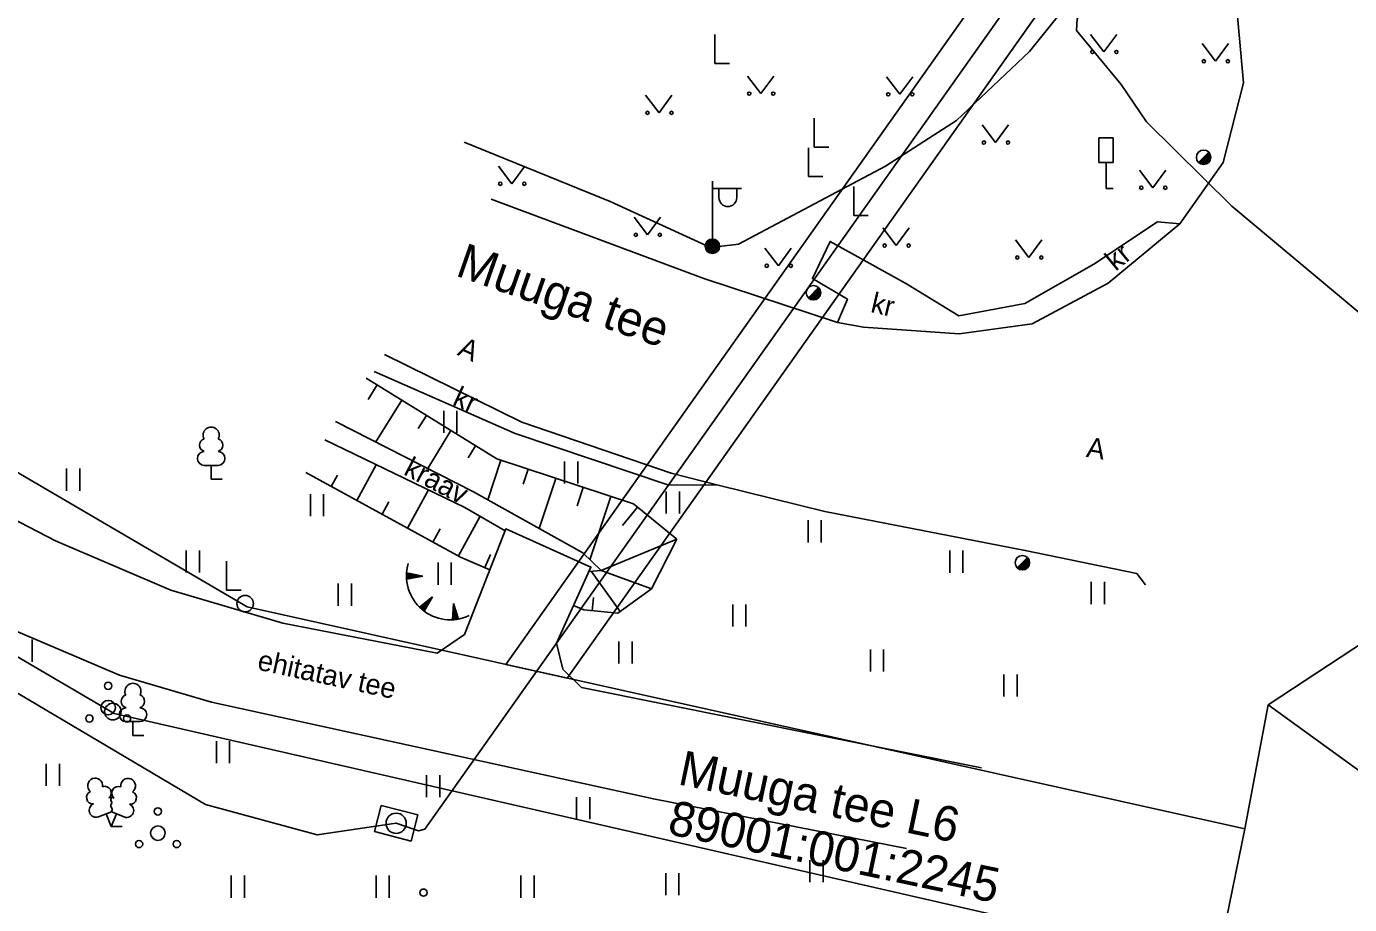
# Model space of a CAD drawing. Extents: x 552509 to 552614, y 6594677 to 6594825.
# Drawn here: x 552532.03 to 552577.7, y 6594728.33 to 6594758.63 of the extents above; entities that cross this region are included whole.
import ezdxf

# ---------------------------------------------------------------- set-up
doc = ezdxf.new("R2010")
doc.units = 0
for name, color, linetype in [('HALJASTUS', 7, 'Continuous'), ('KASUTUSALA', 7, 'Continuous'), ('KPKAABEL', 7, 'Continuous'), ('LIIKLUS', 7, 'Continuous'), ('MPKAABEL', 7, 'Continuous'), ('PIIR', 7, 'Continuous'), ('PIIRIMLEITUD', 7, 'Continuous'), ('POST', 7, 'Continuous'), ('PR_SIDE', 7, 'Continuous'), ('PUU', 7, 'Continuous'), ('RELJEEF', 7, 'Continuous'), ('TEE', 7, 'Continuous'), ('VEEKOGU', 7, 'Continuous')]:
    doc.layers.add(name, color=color, linetype=linetype)

msp = doc.modelspace()

# ---------------------------------------------------------------- linework, layer by layer
at = {"layer": 'HALJASTUS'}
for p, q in [((552555.788, 6594758.357), (552555.788, 6594757.357)), ((552568.756, 6594758.36), (552569.219, 6594757.754)), ((552569.219, 6594757.754), (552569.665, 6594758.36)), ((552572.604, 6594758.041), (552573.067, 6594757.434)), ((552573.067, 6594757.434), (552573.513, 6594758.041)), ((552555.788, 6594757.357), (552556.288, 6594757.357)), ((552556.911, 6594756.923), (552557.375, 6594756.316)), ((552557.375, 6594756.316), (552557.82, 6594756.923)), ((552561.71, 6594756.9), (552562.173, 6594756.293)), ((552562.173, 6594756.293), (552562.619, 6594756.9)), ((552553.399, 6594756.26), (552553.863, 6594755.654)), ((552553.863, 6594755.654), (552554.308, 6594756.26)), ((552559.217, 6594755.469), (552559.217, 6594754.469)), ((552565.013, 6594755.235), (552565.476, 6594754.628)), ((552565.476, 6594754.628), (552565.922, 6594755.235)), ((552559.015, 6594754.451), (552559.015, 6594753.451)), ((552559.217, 6594754.469), (552559.717, 6594754.469)), ((552548.318, 6594753.812), (552548.781, 6594753.205)), ((552548.781, 6594753.205), (552549.227, 6594753.812)), ((552559.015, 6594753.451), (552559.515, 6594753.451)), ((552570.443, 6594753.675), (552570.906, 6594753.068)), ((552570.906, 6594753.068), (552571.352, 6594753.675)), ((552560.585, 6594753.112), (552560.585, 6594752.112)), ((552552.997, 6594752.05), (552553.46, 6594751.443)), ((552553.46, 6594751.443), (552553.906, 6594752.05)), ((552560.585, 6594752.112), (552561.085, 6594752.112)), ((552561.585, 6594751.679), (552562.048, 6594751.073)), ((552562.048, 6594751.073), (552562.494, 6594751.679)), ((552566.163, 6594751.268), (552566.627, 6594750.661)), ((552566.627, 6594750.661), (552567.072, 6594751.268)), ((552557.518, 6594750.983), (552557.981, 6594750.376)), ((552557.981, 6594750.376), (552558.427, 6594750.983)), ((552546.428, 6594745.37), (552546.428, 6594744.608)), ((552546.883, 6594745.37), (552546.883, 6594744.608)), ((552533.411, 6594743.374), (552533.411, 6594742.613)), ((552533.866, 6594743.374), (552533.866, 6594742.613)), ((552550.603, 6594743.624), (552550.603, 6594742.863)), ((552551.058, 6594743.624), (552551.058, 6594742.863)), ((552541.83, 6594742.497), (552541.83, 6594741.736)), ((552542.285, 6594742.497), (552542.285, 6594741.736)), ((552554.108, 6594742.589), (552554.108, 6594741.828)), ((552554.563, 6594742.589), (552554.563, 6594741.828)), ((552559.007, 6594741.59), (552559.007, 6594740.829)), ((552559.462, 6594741.59), (552559.462, 6594740.829)), ((552537.539, 6594740.553), (552537.539, 6594739.792)), ((552537.994, 6594740.553), (552537.994, 6594739.792)), ((552538.934, 6594740.176), (552538.934, 6594739.176)), ((552563.896, 6594740.544), (552563.896, 6594739.783)), ((552564.351, 6594740.544), (552564.351, 6594739.783)), ((552546.234, 6594740.13), (552546.234, 6594739.369)), ((552546.689, 6594740.13), (552546.689, 6594739.369)), ((552542.788, 6594739.405), (552542.788, 6594738.644)), ((552543.243, 6594739.405), (552543.243, 6594738.644)), ((552568.778, 6594739.463), (552568.778, 6594738.702)), ((552569.233, 6594739.463), (552569.233, 6594738.702)), ((552538.934, 6594739.176), (552539.434, 6594739.176)), ((552556.404, 6594738.689), (552556.404, 6594737.928)), ((552556.859, 6594738.689), (552556.859, 6594737.928)), ((552532.228, 6594737.472), (552532.228, 6594736.711)), ((552552.477, 6594737.411), (552552.477, 6594736.65)), ((552552.932, 6594737.411), (552552.932, 6594736.65)), ((552561.157, 6594737.137), (552561.157, 6594736.376)), ((552561.612, 6594737.137), (552561.612, 6594736.376)), ((552565.763, 6594736.271), (552565.763, 6594735.51)), ((552566.218, 6594736.271), (552566.218, 6594735.51)), ((552538.582, 6594733.97), (552538.582, 6594733.209)), ((552539.037, 6594733.97), (552539.037, 6594733.209)), ((552532.712, 6594733.191), (552532.712, 6594732.43)), ((552533.167, 6594733.191), (552533.167, 6594732.43)), ((552545.836, 6594732.8), (552545.836, 6594732.038)), ((552546.291, 6594732.8), (552546.291, 6594732.038)), ((552551.017, 6594732.038), (552551.017, 6594731.277)), ((552551.472, 6594732.038), (552551.472, 6594731.277)), ((552559.07, 6594729.86), (552559.07, 6594729.099)), ((552559.525, 6594729.86), (552559.525, 6594729.099)), ((552539.094, 6594729.327), (552539.094, 6594728.566)), ((552539.549, 6594729.327), (552539.549, 6594728.566)), ((552544.094, 6594729.327), (552544.094, 6594728.566)), ((552544.549, 6594729.327), (552544.549, 6594728.566)), ((552549.094, 6594729.327), (552549.094, 6594728.566)), ((552549.549, 6594729.327), (552549.549, 6594728.566)), ((552554.091, 6594729.409), (552554.091, 6594728.648)), ((552554.546, 6594729.409), (552554.546, 6594728.648))]:
    msp.add_line(p, q, dxfattribs=at)
for centre in [(552568.818, 6594757.754), (552569.647, 6594757.754), (552572.666, 6594757.434), (552573.495, 6594757.434), (552556.974, 6594756.316), (552557.803, 6594756.316), (552561.772, 6594756.293), (552562.601, 6594756.293), (552553.462, 6594755.654), (552554.291, 6594755.654), (552565.075, 6594754.628), (552565.904, 6594754.628), (552548.38, 6594753.205), (552549.209, 6594753.205), (552570.505, 6594753.068), (552571.334, 6594753.068), (552553.059, 6594751.443), (552553.888, 6594751.443), (552561.647, 6594751.073), (552562.476, 6594751.073), (552566.226, 6594750.661), (552567.055, 6594750.661), (552557.58, 6594750.376), (552558.409, 6594750.376)]:
    msp.add_circle(centre, 0.055, dxfattribs=at)
at = {"layer": 'KASUTUSALA'}
msp.add_lwpolyline([(552583.465, 6594775.497), (552579.315, 6594775.497), (552577.921, 6594774.641), (552577.349, 6594773.803), (552550.693, 6594736.143), (552548.576, 6594736.614), (552575.706, 6594774.944), (552576.51, 6594776.122), (552578.75, 6594777.497), (552583.17, 6594777.497), (552583.499, 6594777.596), (552583.67, 6594777.52), (552584.211, 6594775.722)], close=True, dxfattribs=at)
at = {"layer": 'KPKAABEL'}
msp.add_lwpolyline([(552602.366, 6594800.419), (552598.199, 6594793.885), (552593.464, 6594786.75), (552588.873, 6594780.298), (552585.787, 6594775.242), (552584.886, 6594773.436), (552583.392, 6594772.323), (552579.28, 6594773.572), (552576.737, 6594771.699), (552570.484, 6594761.399), (552568.685, 6594759.468), (552568.289, 6594758.9), (552568.268, 6594758.492), (552569.814, 6594756.635), (552570.684, 6594755.344), (552573.629, 6594752.434), (552581.426, 6594745.926)], dxfattribs=at)
at = {"layer": 'LIIKLUS'}
for p, q in [((552569.042, 6594754.788), (552569.042, 6594753.938)), ((552569.542, 6594754.788), (552569.042, 6594754.788)), ((552569.542, 6594754.788), (552569.542, 6594753.938)), ((552569.542, 6594753.938), (552569.042, 6594753.938)), ((552569.292, 6594753.938), (552569.292, 6594753.038)), ((552569.542, 6594753.038), (552569.292, 6594753.038))]:
    msp.add_line(p, q, dxfattribs=at)
at = {"layer": 'MPKAABEL'}
for points in [[(552583.301, 6594773.56), (552582.127, 6594773.347), (552578.427, 6594773.813), (552577.37, 6594773.453), (552575.322, 6594771.506), (552574.131, 6594769.437), (552572.445, 6594766.549), (552571.059, 6594764.161), (552569.456, 6594761.266), (552566.645, 6594757.766), (552564.128, 6594755.394), (552561.673, 6594753.808), (552556.601, 6594751.124), (552555.635, 6594751.011), (552552.179, 6594752.595), (552547.135, 6594754.639)], [(552571.059, 6594764.161), (552569.456, 6594761.266), (552566.645, 6594757.766), (552564.128, 6594755.394), (552561.673, 6594753.808), (552556.601, 6594751.124), (552555.635, 6594751.011), (552552.179, 6594752.595), (552547.135, 6594754.639)]]:
    msp.add_lwpolyline(points, dxfattribs=at)
at = {"layer": 'PIIR'}
for points in [[(552520.412, 6594749.852), (552539.65, 6594738.6), (552574.08, 6594730.94), (552574.89, 6594735.22), (552585.77, 6594742.38), (552587.18, 6594765.86), (552583.67, 6594777.52), (552555.67, 6594790.06), (552527.82, 6594792.27), (552520.412, 6594789.634)], [(552520.412, 6594743.506), (552535.05, 6594734.92), (552573.12, 6594726.21), (552574.08, 6594730.94), (552539.65, 6594738.6), (552520.412, 6594749.852)], [(552567.003, 6594695.419), (552573.12, 6594726.21), (552535.05, 6594734.92), (552520.412, 6594743.506)], [(552602.912, 6594729.605), (552585.77, 6594742.38), (552574.89, 6594735.22), (552602.912, 6594714.927)], [(552602.912, 6594704.82), (552573.12, 6594726.21), (552574.08, 6594730.94), (552574.89, 6594735.22), (552602.912, 6594714.927)]]:
    msp.add_lwpolyline(points, dxfattribs=at)
at = {"layer": 'PIIRIMLEITUD'}
for centre in [(552539.575, 6594738.715), (552535.008, 6594734.989)]:
    msp.add_circle(centre, 0.285, dxfattribs=at)
at = {"layer": 'POST'}
for p, q in [((552572.48, 6594753.944), (552572.834, 6594754.297)), ((552555.703, 6594751.297), (552555.703, 6594753.297)), ((552555.703, 6594753.047), (552556.703, 6594753.047)), ((552555.93, 6594752.726), (552555.93, 6594753.047)), ((552556.543, 6594752.726), (552556.543, 6594753.047)), ((552555.703, 6594751.047), (552555.703, 6594751.047)), ((552559.015, 6594749.269), (552559.369, 6594749.622)), ((552566.226, 6594739.951), (552566.58, 6594740.305))]:
    msp.add_line(p, q, dxfattribs=at)
for centre, radius in [((552572.657, 6594754.12), 0.25), ((552555.703, 6594751.047), 0.25), ((552555.703, 6594751.047), 0.225), ((552555.703, 6594751.047), 0.2), ((552555.703, 6594751.047), 0.175), ((552555.703, 6594751.047), 0.15), ((552555.703, 6594751.047), 0.125), ((552555.703, 6594751.047), 0.1), ((552555.703, 6594751.047), 0.075), ((552555.703, 6594751.047), 0.05), ((552555.703, 6594751.047), 0.025), ((552559.192, 6594749.445), 0.25), ((552566.403, 6594740.128), 0.25)]:
    msp.add_circle(centre, radius, dxfattribs=at)
for centre, radius, start, end in [((552572.657, 6594754.12), 0.225, 224.8541, 45.0356), ((552572.657, 6594754.12), 0.2, 224.8427, 45.047), ((552572.657, 6594754.12), 0.175, 224.8281, 45.0616), ((552572.657, 6594754.12), 0.15, 224.8087, 45.081), ((552572.657, 6594754.12), 0.125, 224.7814, 45.1083), ((552572.657, 6594754.12), 0.1, 224.7406, 45.1491), ((552572.657, 6594754.12), 0.075, 224.6725, 45.2172), ((552572.657, 6594754.12), 0.05, 224.5363, 45.3534), ((552572.657, 6594754.12), 0.025, 224.1278, 45.7619), ((552556.236, 6594752.726), 0.306, 180, 0), ((552559.192, 6594749.445), 0.225, 224.8541, 45.0356), ((552559.192, 6594749.445), 0.2, 224.8427, 45.047), ((552559.192, 6594749.445), 0.175, 224.8281, 45.0616), ((552559.192, 6594749.445), 0.15, 224.8087, 45.081), ((552559.192, 6594749.445), 0.125, 224.7814, 45.1083), ((552559.192, 6594749.445), 0.1, 224.7406, 45.1491), ((552559.192, 6594749.445), 0.075, 224.6725, 45.2172), ((552559.192, 6594749.445), 0.05, 224.5363, 45.3534), ((552559.192, 6594749.445), 0.025, 224.1278, 45.7619), ((552566.403, 6594740.128), 0.225, 224.8541, 45.0356), ((552566.403, 6594740.128), 0.2, 224.8427, 45.047), ((552566.403, 6594740.128), 0.175, 224.8281, 45.0616), ((552566.403, 6594740.128), 0.15, 224.8087, 45.081), ((552566.403, 6594740.128), 0.125, 224.7814, 45.1083), ((552566.403, 6594740.128), 0.1, 224.7406, 45.1491), ((552566.403, 6594740.128), 0.075, 224.6725, 45.2172), ((552566.403, 6594740.128), 0.05, 224.5363, 45.3534), ((552566.403, 6594740.128), 0.025, 224.1278, 45.7619)]:
    msp.add_arc(centre, radius, start, end, dxfattribs=at)
at = {"layer": 'PR_SIDE'}
msp.add_lwpolyline([(552599.76, 6594800.419), (552594.629, 6594792.148), (552589.077, 6594783.461), (552586.087, 6594777.952), (552584.924, 6594776.982), (552583.318, 6594776.497), (552579.033, 6594776.497), (552577.216, 6594775.382), (552576.528, 6594774.374), (552545.777, 6594730.927), (552545.562, 6594730.874), (552544.787, 6594731.133), (552544.773, 6594731.137), (552544.787, 6594731.133), (552542.061, 6594730.732), (552538.21, 6594731.778), (552520.412, 6594742.319)], dxfattribs=at)
msp.add_lwpolyline([(552544.042, 6594730.845), (552545.301, 6594730.52), (552545.533, 6594731.421), (552544.274, 6594731.745)], close=True, dxfattribs=at)
msp.add_circle((552544.787, 6594731.133), 0.35, dxfattribs=at)
at = {"layer": 'PUU'}
for p, q in [((552538.641, 6594743.487), (552538.161, 6594743.487)), ((552538.401, 6594743.012), (552538.401, 6594743.487)), ((552538.781, 6594743.012), (552538.401, 6594743.012)), ((552535.942, 6594734.644), (552535.462, 6594734.644)), ((552535.702, 6594734.169), (552535.702, 6594734.644)), ((552536.082, 6594734.169), (552535.702, 6594734.169)), ((552534.515, 6594731.357), (552534.96, 6594731.532)), ((552534.96, 6594731.532), (552535.4, 6594731.352)), ((552534.955, 6594731.022), (552534.78, 6594731.462)), ((552534.955, 6594731.022), (552535.135, 6594731.462)), ((552535.335, 6594731.022), (552534.955, 6594731.022))]:
    msp.add_line(p, q, dxfattribs=at)
msp.add_lwpolyline([(552534.96, 6594732.027), (552534.94, 6594731.952), (552534.94, 6594731.932), (552534.95, 6594731.902), (552534.97, 6594731.867), (552534.975, 6594731.847), (552534.96, 6594731.812), (552534.935, 6594731.762), (552534.93, 6594731.737), (552534.935, 6594731.722), (552534.945, 6594731.692), (552534.98, 6594731.632), (552534.985, 6594731.612), (552534.98, 6594731.592), (552534.965, 6594731.557), (552534.96, 6594731.532)], dxfattribs=at)
for centre, radius in [((552534.848, 6594735.877), 0.125), ((552534.848, 6594735.127), 0.25), ((552534.198, 6594734.752), 0.125), ((552535.498, 6594734.752), 0.125), ((552536.563, 6594731.544), 0.125), ((552536.563, 6594730.794), 0.25), ((552535.913, 6594730.419), 0.125), ((552537.213, 6594730.419), 0.125), ((552545.73, 6594728.74), 0.125)]:
    msp.add_circle(centre, radius, dxfattribs=at)
for centre, radius, start, end in [((552538.401, 6594744.532), 0.277, 332.5799, 207.4201), ((552538.231, 6594744.185), 0.233, 109.0217, 253.1415), ((552538.571, 6594744.185), 0.233, 286.8508, 70.9859), ((552538.164, 6594743.724), 0.238, 90.0016, 269.3953), ((552538.638, 6594743.724), 0.238, 270.6047, 89.9984), ((552535.702, 6594735.689), 0.277, 332.5799, 207.4201), ((552535.532, 6594735.342), 0.233, 109.0217, 253.1415), ((552535.872, 6594735.342), 0.233, 286.8508, 70.9859), ((552535.464, 6594734.882), 0.238, 90.0016, 269.3953), ((552535.939, 6594734.882), 0.238, 270.6047, 89.9984), ((552534.398, 6594732.436), 0.256, 111.5027, 232.5173), ((552534.398, 6594732.436), 0.256, 350.4856, 111.5002), ((552534.732, 6594732.186), 0.224, 308.5041, 111.5725), ((552535.196, 6594732.181), 0.225, 67.7016, 230.5126), ((552535.534, 6594732.427), 0.256, 67.6168, 188.6314), ((552535.534, 6594732.427), 0.256, 306.5997, 67.6143), ((552534.324, 6594732.025), 0.224, 111.4304, 274.4987), ((552534.959, 6594731.789), 0.237, 66.7655, 111.5015), ((552535.601, 6594732.015), 0.224, 264.6183, 67.6866), ((552534.429, 6594731.58), 0.237, 111.5014, 291.5004), ((552535.49, 6594731.572), 0.237, 247.6166, 67.6155)]:
    msp.add_arc(centre, radius, start, end, dxfattribs=at)
at = {"layer": 'RELJEEF'}
for p, q in [((552544.128, 6594746.263), (552543.817, 6594745.759)), ((552544.979, 6594745.738), (552544.088, 6594744.295)), ((552545.829, 6594745.212), (552545.547, 6594744.754)), ((552546.68, 6594744.686), (552545.875, 6594743.382)), ((552547.531, 6594744.161), (552547.277, 6594743.749)), ((552543.425, 6594742.279), (552544.098, 6594743.509)), ((552548.395, 6594743.664), (552547.946, 6594742.3)), ((552549.345, 6594743.351), (552549.175, 6594742.836)), ((552542.548, 6594742.759), (552542.764, 6594743.154)), ((552550.295, 6594743.039), (552549.725, 6594741.307)), ((552545.18, 6594741.319), (552545.902, 6594742.64)), ((552551.245, 6594742.726), (552551.035, 6594742.088)), ((552544.302, 6594741.799), (552544.535, 6594742.224)), ((552552.195, 6594742.414), (552551.476, 6594740.231)), ((552553.115, 6594742.047), (552552.597, 6594741.414)), ((552546.934, 6594740.359), (552547.684, 6594741.729)), ((552546.057, 6594740.839), (552546.306, 6594741.294)), ((552554.473, 6594740.936), (552551.861, 6594739.861)), ((552547.85, 6594739.959), (552548.041, 6594740.406)), ((552545.145, 6594739.71), (552545.212, 6594739.763)), ((552545.145, 6594739.677), (552545.244, 6594739.757)), ((552545.145, 6594739.645), (552545.277, 6594739.751)), ((552545.146, 6594739.614), (552545.309, 6594739.744)), ((552545.147, 6594739.743), (552545.18, 6594739.769)), ((552545.147, 6594739.583), (552545.341, 6594739.738)), ((552545.705, 6594739.668), (552545.149, 6594739.775)), ((552545.159, 6594739.561), (552545.373, 6594739.732)), ((552545.212, 6594739.571), (552545.405, 6594739.726)), ((552545.265, 6594739.581), (552545.438, 6594739.719)), ((552545.318, 6594739.592), (552545.47, 6594739.713)), ((552545.371, 6594739.602), (552545.502, 6594739.707)), ((552545.424, 6594739.613), (552545.534, 6594739.701)), ((552545.477, 6594739.623), (552545.567, 6594739.695)), ((552552.525, 6594738.448), (552551.518, 6594739.83)), ((552553.6, 6594739.231), (552551.861, 6594739.861)), ((552545.705, 6594739.668), (552545.149, 6594739.559)), ((552545.53, 6594739.633), (552545.599, 6594739.688)), ((552545.583, 6594739.644), (552545.631, 6594739.682)), ((552545.636, 6594739.654), (552545.663, 6594739.676)), ((552546.037, 6594738.948), (552545.593, 6594738.596)), ((552546.037, 6594738.948), (552545.757, 6594738.455)), ((552545.816, 6594738.558), (552545.824, 6594738.778)), ((552545.842, 6594738.605), (552545.849, 6594738.799)), ((552545.869, 6594738.652), (552545.875, 6594738.819)), ((552545.896, 6594738.699), (552545.901, 6594738.84)), ((552545.922, 6594738.746), (552545.926, 6594738.86)), ((552545.949, 6594738.793), (552545.952, 6594738.88)), ((552545.976, 6594738.84), (552545.978, 6594738.901)), ((552546.002, 6594738.887), (552546.004, 6594738.921)), ((552551.55, 6594738.471), (552551.595, 6594738.929)), ((552545.616, 6594738.573), (552545.618, 6594738.615)), ((552545.64, 6594738.55), (552545.643, 6594738.636)), ((552545.665, 6594738.529), (552545.669, 6594738.656)), ((552545.689, 6594738.508), (552545.695, 6594738.677)), ((552545.713, 6594738.488), (552545.721, 6594738.697)), ((552545.738, 6594738.469), (552545.746, 6594738.717)), ((552545.762, 6594738.464), (552545.772, 6594738.738)), ((552545.789, 6594738.511), (552545.798, 6594738.758)), ((552546.769, 6594738.724), (552546.727, 6594738.158)), ((552546.887, 6594738.174), (552546.739, 6594738.321)), ((552546.918, 6594738.179), (552546.742, 6594738.354)), ((552546.939, 6594738.194), (552546.744, 6594738.387)), ((552546.922, 6594738.245), (552546.746, 6594738.419)), ((552546.906, 6594738.297), (552546.749, 6594738.452)), ((552546.889, 6594738.348), (552546.751, 6594738.485)), ((552546.873, 6594738.4), (552546.754, 6594738.517)), ((552546.856, 6594738.451), (552546.756, 6594738.55)), ((552546.84, 6594738.503), (552546.759, 6594738.583)), ((552546.824, 6594738.554), (552546.761, 6594738.616)), ((552546.807, 6594738.605), (552546.764, 6594738.648)), ((552546.791, 6594738.657), (552546.766, 6594738.681)), ((552546.769, 6594738.724), (552546.942, 6594738.184)), ((552546.76, 6594738.16), (552546.729, 6594738.19)), ((552546.792, 6594738.163), (552546.732, 6594738.223)), ((552546.825, 6594738.166), (552546.734, 6594738.256)), ((552546.856, 6594738.17), (552546.737, 6594738.288))]:
    msp.add_line(p, q, dxfattribs=at)
for points in [[(552550.911, 6594738.651), (552551.268, 6594738.498), (552552.438, 6594738.384), (552553.6, 6594739.231), (552554.473, 6594740.936), (552552.983, 6594742.154), (552548.266, 6594743.707), (552543.755, 6594746.493)], [(552541.67, 6594743.239), (552547.007, 6594740.319), (552548.022, 6594739.885)]]:
    msp.add_lwpolyline(points, dxfattribs=at)
msp.add_arc((552546.658, 6594739.67), 1.514, 163.4234, 295.1745, dxfattribs=at)
at = {"layer": 'TEE'}
for points in [[(552548.068, 6594752.669), (552555.411, 6594749.936), (552560.022, 6594748.422), (552560.924, 6594748.262), (552564.223, 6594748.03), (552566.743, 6594748.369), (552569.362, 6594749.778), (552571.841, 6594751.827), (552573.331, 6594753.943), (552574.039, 6594756.69), (552573.725, 6594760.143), (552571.797, 6594764.133), (552570.321, 6594765.979), (552568.29, 6594767.965), (552564.957, 6594770.227)], [(552560.022, 6594748.422), (552560.366, 6594749.219), (552559.156, 6594749.934), (552559.766, 6594751.215), (552562.402, 6594749.757), (552564.204, 6594748.644), (552566.484, 6594749.075), (552568.874, 6594750.427), (552571.068, 6594751.896), (552571.841, 6594751.827)], [(552520.412, 6594748.006), (552527.779, 6594743.597), (552533.034, 6594740.888), (552537.015, 6594739.176), (552540.877, 6594738.04), (552546.206, 6594737.005), (552547.15, 6594737.653), (552548.572, 6594741.295), (552551.507, 6594739.975), (552550.325, 6594737.348), (552550.54, 6594736.458), (552551.188, 6594735.821), (552564.986, 6594733.044)], [(552544.383, 6594747.317), (552549.122, 6594744.981), (552554.282, 6594743.22), (552555.902, 6594742.807), (552559.585, 6594741.891), (552566.503, 6594740.55), (552570.349, 6594739.75), (552570.649, 6594739.358)], [(552544.033, 6594746.725), (552548.895, 6594744.583), (552554.166, 6594742.815), (552555.902, 6594742.807)], [(552562.405, 6594730.262), (552553.667, 6594731.975), (552546.523, 6594733.54), (552538.412, 6594735.317), (552535.242, 6594736.243), (552531.193, 6594737.976), (552524.485, 6594741.56), (552520.412, 6594744.1)]]:
    msp.add_lwpolyline(points, dxfattribs=at)
at = {"layer": 'VEEKOGU'}
for points in [[(552542.697, 6594745.006), (552547.452, 6594742.576), (552551.235, 6594740.464), (552551.861, 6594739.861), (552551.438, 6594739.822)], [(552548.546, 6594741.228), (552547.162, 6594742.033), (552542.32, 6594744.366)]]:
    msp.add_lwpolyline(points, dxfattribs=at)

# ---------------------------------------------------------------- texts
at = {"layer": 'PIIR'}
for s, p in [('Muuga tee L6', (552554.475, 6594732.486)), ('89001:001:2245', (552554.114, 6594730.773))]:
    msp.add_text(s, height=1.2, rotation=348.0921, dxfattribs=at).set_placement(p)
at = {"layer": 'TEE'}
for s, height, rotation, p in [('Muuga tee', 1.2, 340.6954, (552546.795, 6594750.047)), ('kr', 0.7, 39.5321, (552569.62, 6594750.168)), ('kr', 0.7, 347.0298, (552561.134, 6594748.784)), ('A', 0.7, 335.7851, (552546.867, 6594747.308)), ('kr', 0.7, 335.6613, (552546.696, 6594745.594)), ('A', 0.7, 350.8484, (552568.582, 6594743.782)), ('ehitatav tee', 0.7, 347.8021, (552539.963, 6594736.444))]:
    msp.add_text(s, height=height, rotation=rotation, dxfattribs=at).set_placement(p)
at = {"layer": 'VEEKOGU'}
msp.add_text('kraav', height=0.7, rotation=332.4016, dxfattribs=at).set_placement((552545.006, 6594743.186))

doc.saveas('drawing.dxf')
